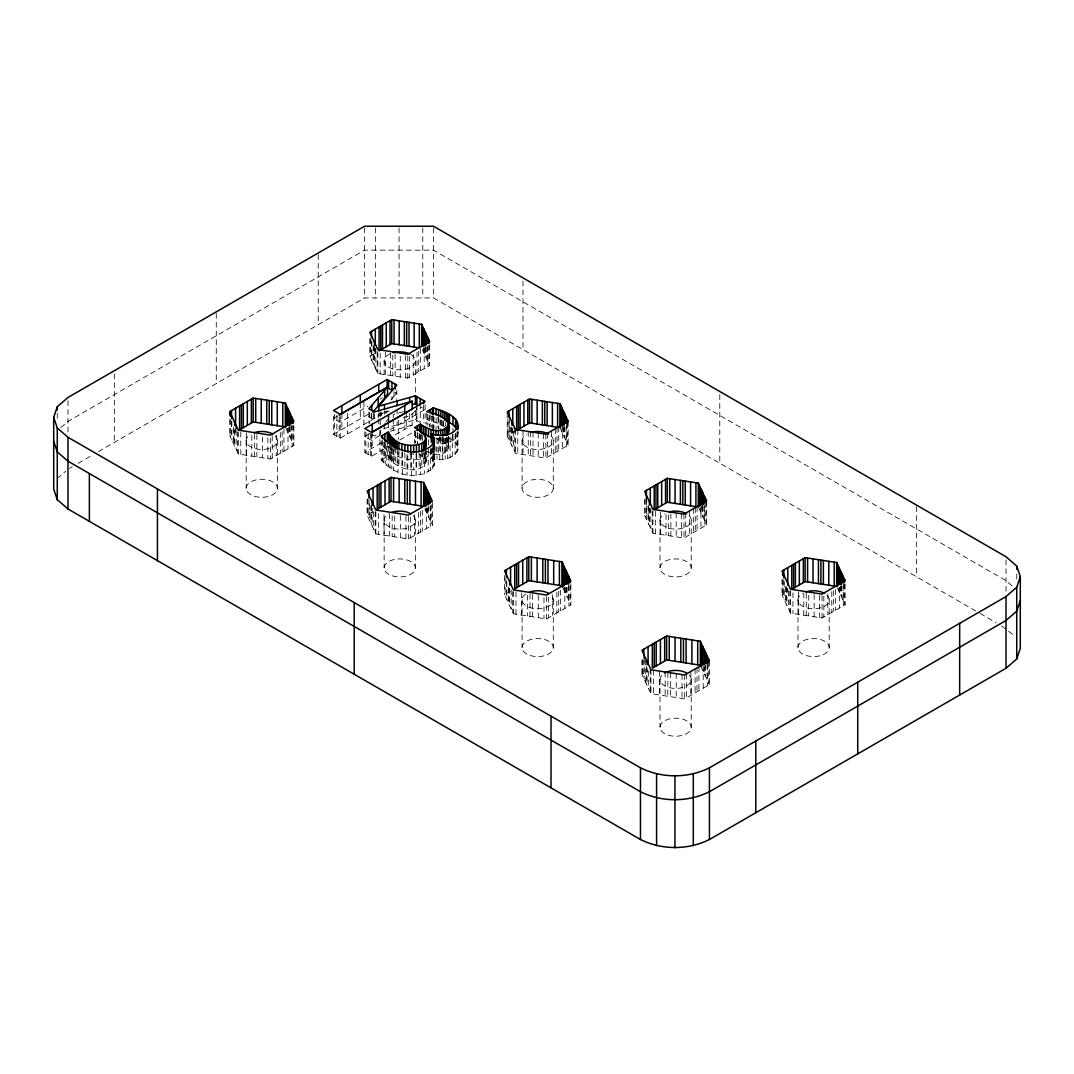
<?xml version="1.0" encoding="UTF-8"?>
<svg xmlns="http://www.w3.org/2000/svg" width="1074" height="1074" viewBox="0 0 1074 1074"><rect width="100%" height="100%" fill="white"/><g stroke="black" fill="none" stroke-linecap="round" stroke-linejoin="round"><path stroke-width="0.75" stroke-dasharray="5 3.75" d="M458.074 431.882C457.672 441.589 444.972 444.475 436.997 443.132M431.198 448.059L431.198 457.618C445.697 465.848 472.305 448.341 448.1 437.548M381.216 440.89L381.216 460.008L386.774 465.498L393.634 470.251L402.522 474.158L411.611 475.755L424.378 473.768L432.392 468.694L434.299 465.149L433.909 445.509C435.574 458.276 416.443 461.135 407.046 459.31C397.044 457.363 387.835 451.792 381.216 444.072L382.344 443.428M381.216 460.008L388.426 455.846C395.326 472.412 432.406 477.823 425.948 451.684M426.002 451.228L435.977 454.45L440.689 454.154L444.878 452.543L448.516 448.757L448.61 436.232M378.786 417.343L378.786 414.161L380.666 411.96M390.882 399.998L396.789 393.071L395.286 392.198L395.286 398.575M385.593 413.141L387.539 410.872L340.203 438.192L333.531 434.339L333.531 413.624M385.727 421.961L387.795 419.545M60.842 427.586L67.984 421.37L364.569 250.148L433.534 250.148L1006.016 580.658L1015.534 588.941M57.271 478.48L65.608 471.244M69.434 468.331L72.32 466.666M78.12 463.324L92.606 454.96M98.392 451.617L364.569 297.941L433.534 297.941L978.602 612.636M293.887 426.338L293.887 445.455L270.393 459.014L238.307 454.047L229.702 435.52L235.582 432.137L235.582 428.942M429.667 344.767L429.667 365.469L407.758 378.115L377.847 373.497L369.818 356.219L377.806 351.601M337.719 415.987L333.531 418.417L340.203 422.27L367.939 406.254M380.142 399.206L382.599 397.783M333.531 434.339L370.235 413.154M369.751 433.627L364.824 436.474L371.537 440.353L379.914 435.52M389.822 429.801L425.116 409.422L420.256 406.616L420.256 422.552L415.383 419.746L380.223 429.694M364.824 431.694L364.824 452.409L383.069 441.884M395.272 434.836L412.161 425.089L412.161 409.154M364.824 452.409L371.537 456.289L388.412 446.542M399.743 440.004L416.739 430.191M432.379 502.874L432.379 525.186L408.482 538.973L375.846 533.926L367.107 515.077L373.081 511.627L373.081 508.445M568.159 421.303L568.159 445.2L545.847 458.074L515.386 453.362L507.223 435.776L515.359 431.077M570.871 584.189L570.871 604.904L546.585 618.933L513.399 613.804L504.512 594.647L510.58 591.13M706.638 501.034L706.638 524.931L683.95 538.034L652.938 533.241L644.628 515.332L650.307 512.056L650.307 508.875M709.364 660.738L709.364 684.635L684.675 698.892L650.951 693.67L641.903 674.203L648.078 670.632M845.131 583.947L845.131 604.649L822.04 617.993L790.491 613.106L782.033 594.889L787.806 591.559L787.806 588.377M435.977 438.528L442.85 437.574L442.85 453.51M403.368 411.664L393.272 414.551L393.272 417.732M390.386 431.305L412.161 425.089M378.786 414.161L389.231 411.208M407.838 469.647L407.838 453.725L413.678 454.007L413.678 469.942M436.071 438.447L445.522 443.226L448.61 447.388M445.522 427.291L438.085 423.304L426.781 419.639L432.419 416.376L432.419 430.728M980.052 613.469L995.92 622.625M1001.693 625.954L1014.353 635.701M419.182 454.168L424.243 457.886L425.948 461.243M371.631 434.285L374.383 435.883L380.277 434.191L380.277 426.23M431.198 457.618L433.909 461.431M837.344 587.867L845.131 604.649M698.986 508.418L706.638 524.931M701.027 666.686L709.364 684.635M559.984 427.613L568.159 445.2M563.179 588.337L570.871 604.904M422.27 349.547L429.667 365.469M424.821 508.888L432.379 525.186M285.966 428.365L293.887 445.455M1016.729 574.04L1016.729 580.416M1006.016 559.943L1006.016 593.841M916.565 506.713L916.565 576.819M844.473 584.108L844.473 603.226M843.332 583.397L843.332 605.696M843.023 585.76L843.023 600.097M841.573 585.813L841.573 596.969M840.902 585.988L840.902 595.546M840.244 586.162L840.244 594.123M839.358 587.277L839.358 607.991M838.794 587.8L838.794 590.995M835.384 589.572L835.384 610.274M833.585 590.606L833.585 611.321M831.786 591.653L831.786 612.368M829.195 599.775L829.195 647.568A15.613 9.008 0 0 1 805.782 655.382A15.613 9.008 0 0 1 805.782 639.768A15.613 9.008 0 0 1 829.195 647.568M827.812 593.949L827.812 614.65M823.839 596.231L823.839 616.946M822.04 595.681L822.04 617.993M819.569 595.305L819.569 617.604M814.146 594.459L814.146 616.771M808.722 595.224L808.722 615.926M806.265 593.237L806.265 615.55M803.795 592.861L803.795 615.174M798.371 592.029L798.371 614.328M797.982 599.775L797.982 647.568M792.948 592.781L792.948 613.496M790.491 590.807L790.491 613.106M789.82 590.968L789.82 611.683M788.37 591.022L788.37 608.555M786.92 587.894L786.92 605.427M786.262 586.471L786.262 604.004M785.604 586.646L785.604 602.581M784.141 581.92L784.141 599.453M783.832 579.517L783.832 593.855M782.691 580.39L782.691 596.312M782.033 578.967L782.033 594.889M719.781 394.695L719.781 463.203M708.652 662.403L708.652 683.118M707.43 665.034L707.43 685.749M707.108 663.839L707.108 679.761M705.994 502.82L705.994 523.535M705.551 665.262L705.551 676.419M704.866 502.055L704.866 525.951M704.839 665.343L704.839 674.902M704.571 506.109L704.571 520.447M704.141 667.008L704.141 673.371M703.188 665.893L703.188 688.192M703.134 506.216L703.134 517.373M702.49 506.418L702.49 515.976M701.846 506.606L701.846 514.58M700.973 504.31L700.973 528.207M700.409 508.311L700.409 511.506M698.946 666.753L698.946 690.649M697.066 506.552L697.066 530.462M697.013 667.867L697.013 691.763M695.294 507.586L695.294 531.482M695.093 668.981L695.093 692.878M693.522 508.606L693.522 532.503M691.24 520.125L691.24 567.931A15.613 9.008 0 0 1 667.827 575.731A15.613 9.008 0 0 1 667.827 560.131A15.613 9.008 0 0 1 691.24 567.931M691.24 679.412L691.24 727.219A15.613 9.008 0 0 1 667.827 735.019A15.613 9.008 0 0 1 667.827 719.405A15.613 9.008 0 0 1 691.24 727.219M690.851 671.425L690.851 695.321M689.615 510.862L689.615 534.758M686.608 673.881L686.608 697.778M685.722 513.103L685.722 537.013M684.675 674.996L684.675 698.892M683.95 514.137L683.95 538.034M682.044 674.579L682.044 698.476M681.52 513.761L681.52 537.658M676.19 512.929L676.19 536.839M676.244 673.68L676.244 697.59M670.861 513.708L670.861 536.007M670.444 672.794L670.444 696.69M668.444 514.916L668.444 535.631M667.813 672.378L667.813 696.274M666.014 514.553L666.014 535.255M665.168 671.975L665.168 695.871M660.685 512.123L660.685 534.436M660.027 520.125L660.027 567.931M660.027 679.412L660.027 727.219M659.382 671.075L659.382 694.972M655.355 511.305L655.355 533.617M653.583 670.176L653.583 694.072M652.938 510.929L652.938 533.241M652.294 511.13L652.294 531.831M650.857 508.042L650.857 528.757M650.951 669.773L650.951 693.67M650.24 668.256L650.24 692.153M649.434 508.163L649.434 525.683M648.79 506.753L648.79 524.287M648.683 671.277L648.683 688.796M648.132 505.357L648.132 522.89M647.139 667.934L647.139 685.454M646.709 497.504L646.709 519.816M646.4 499.974L646.4 514.312M646.427 666.404L646.427 683.937M645.716 660.107L645.716 682.42M645.273 499.209L645.273 516.728M644.628 499.397L644.628 515.332M644.172 658.349L644.172 679.063M643.836 660.335L643.836 673.089M642.614 659.785L642.614 675.721M641.903 659.866L641.903 674.203M570.173 585.88L570.173 603.413M568.978 585.29L568.978 606.005M568.643 585.773L568.643 600.111M567.515 423.116L567.515 443.831M567.126 587.263L567.126 596.822M566.414 423.908L566.414 446.207M566.428 587.357L566.428 595.332M566.119 426.459L566.119 440.81M565.73 587.465L565.73 593.828M564.709 426.633L564.709 437.776M564.803 587.706L564.803 608.408M564.065 426.848L564.065 436.406M564.199 587.357L564.199 590.539M563.434 427.063L563.434 435.037M562.575 424.525L562.575 448.422M562.024 428.821L562.024 432.017M560.628 590.109L560.628 610.824M558.749 426.727L558.749 450.637M558.722 591.21L558.722 611.925M557.003 427.734L557.003 451.644M556.829 592.298L556.829 613.012M555.258 428.741L555.258 452.651M553.298 440.488L553.298 488.281M553.298 599.775L553.298 647.568A15.613 9.008 0 0 1 529.885 655.382A15.613 9.008 0 0 1 529.885 639.768A15.613 9.008 0 0 1 553.298 647.568M552.654 594.714L552.654 615.429M551.432 430.956L551.432 454.852M548.478 597.117L548.478 617.832M547.592 433.171L547.592 457.068M546.585 596.62L546.585 618.933M545.847 434.178L545.847 458.074M543.994 597.815L543.994 618.53M543.471 433.815L543.471 457.712M538.289 595.345L538.289 617.644M538.235 432.997L538.235 456.893M532.999 432.191L532.999 456.088M532.583 594.459L532.583 616.771M530.623 431.815L530.623 455.725M529.992 594.056L529.992 616.369M528.247 431.453L528.247 455.349M527.401 595.251L527.401 615.966M522.984 281.079L522.984 349.587M523.011 430.647L523.011 454.544M522.085 440.488L522.085 488.281M522.085 599.775L522.085 647.568M521.696 592.781L521.696 615.08M517.775 429.828L517.775 453.738M515.99 591.895L515.99 614.194M515.386 429.466L515.386 453.362M514.755 428.096L514.755 451.993M513.345 431.439L513.345 448.972M513.399 591.492L513.399 613.804M512.795 427.774L512.795 432.553M512.701 591.586L512.701 612.301M511.949 428.419L511.949 445.938M511.305 427.049L511.305 444.569M511.17 589.894L511.17 609.012M510.674 427.264L510.674 443.2M509.653 588.19L509.653 605.723M509.264 417.867L509.264 440.179M508.969 422.028L508.969 434.769M508.955 588.284L508.955 604.219M508.257 586.793L508.257 602.729M507.868 419.625L507.868 437.145M507.223 413.463L507.223 435.776M506.727 581.907L506.727 599.426M506.404 580.792L506.404 593.546M505.196 578.618L505.196 596.137M504.512 575.516L504.512 594.647M457.994 431.104L457.994 450.221M457.256 432.607L457.256 445.348M457.014 431.761L457.014 452.476M455.564 433.386L455.564 442.944M455.134 433.869L455.134 454.571M452.973 427.855L452.973 432.634M452.973 434.232L452.973 440.608M452.329 434.218L452.329 456.531M450.06 436.943L450.06 457.658M448.516 436.004L448.516 448.757M448.127 438.031L448.127 446.005M447.871 437.319L447.67 458.504M447.106 438.246L447.106 444.609M446.65 436.997L446.65 451.335M445.522 422.512L445.522 425.693M445.522 438.447L445.522 443.226M445.16 438.353L445.16 459.068M444.878 438.205L444.878 452.543M443.401 421.129L443.401 425.908M443.401 437.064L443.401 441.844M442.918 420.833L442.918 427.21M442.515 437.037L442.515 459.35M441.75 420.216L441.75 425.009M441.75 437.749L441.75 440.931M440.837 420.015L440.837 427.976M440.689 438.219L440.689 454.154M439.964 419.357L439.964 428.915M439.964 436.876L439.964 440.072M439.79 437.037L439.79 459.35M438.568 417.571L438.568 428.714M438.407 438.541L438.407 454.463M438.085 416.927L438.085 428.083M436.997 438.353L436.997 459.068M436.071 417.732L436.071 428.888M435.977 446.489L435.977 454.45M434.299 446.032L434.299 465.149M434.124 442.555L434.124 458.491M433.95 416.967L433.95 428.123M433.641 446.247L433.641 466.962M433.534 227.836L433.534 297.941M433.453 415.786L433.453 431.708M433.48 447.751L433.48 454.114M432.849 445.2L432.849 459.538M432.392 447.979L432.392 468.694M431.681 416.229L431.681 427.385M431.694 504.592L431.694 523.709M430.983 448.69L430.983 453.47M430.58 449.63L430.58 470.345M430.513 505.545L430.513 526.26M430.191 506.136L430.191 520.474M430.124 414.524L430.124 427.264M429.291 415.531L429.291 426.687M429.036 345.009L429.036 364.126M428.687 506.082L428.687 517.225M428.486 439.763L428.486 447.724M428.486 449.321L428.486 452.503M428.19 451.214L428.19 471.929M428.016 507.787L428.016 515.762M427.949 345.747L427.949 366.462M427.828 414.255L427.828 425.411M427.653 346.821L427.653 361.159M427.331 507.908L427.331 514.285M426.781 413.262L426.781 424.418M426.405 507.921L426.405 528.623M426.284 347.036L426.284 358.192M425.854 448.57L425.854 462.907M425.828 507.854L425.828 511.049M425.653 347.278L425.653 356.837M425.411 453.174L425.411 459.538M425.116 404.643L425.116 423.76M425.116 448.556L425.116 464.492M425.022 347.52L425.022 355.494M424.378 453.053L424.378 473.768M424.19 347.922L424.19 368.637M424.243 453.107L424.243 457.886M423.747 450.033L423.747 465.968M423.653 347.734L423.653 352.514M423.599 405.354L423.599 422.887M422.767 227.836L422.767 297.941M422.458 435.547L422.458 440.327L414.524 435.534L417.491 433.815L417.491 443.374M422.458 453.067L422.458 456.249M422.297 510.284L422.297 530.999M421.733 451.429L421.733 467.365M421.33 434.191L421.33 442.166M420.417 348.5L420.417 370.812M420.471 435.292L420.471 441.656M420.35 454.302L420.35 475.017M420.431 511.358L420.431 532.073M420.041 433.95L420.041 441.911M419.545 434.232L419.545 442.193M419.182 433.453L419.182 441.414M419.142 452.691L419.142 468.626M418.712 351.091L418.712 371.792M418.565 512.446L418.565 533.16M417.276 432.352L417.276 443.508M416.994 352.071L416.994 372.785M416.913 404.683L416.913 420.619M416.739 407.878L416.739 422.216M416.457 453.55L416.457 469.486M416.094 453.376L416.094 475.675M415.45 431.815L415.45 442.971M415.356 360.851L415.356 395.46M415.383 410.174L415.383 419.746M415.383 432.849L415.383 442.407M415.356 520.125L415.356 567.931A15.613 9.008 0 0 1 391.943 575.731A15.613 9.008 0 0 1 391.943 560.131A15.613 9.008 0 0 1 415.356 567.931M414.524 430.755L414.524 443.508M414.457 514.808L414.457 535.523M413.235 354.245L413.235 374.96M411.611 453.456L411.611 475.755M410.778 454.06L410.778 469.996M410.362 517.185L410.362 537.899M409.664 413.396L409.664 421.357M409.476 356.42L409.476 377.135M408.482 516.675L408.482 538.973M407.758 355.816L407.758 378.115M407.046 454.53L407.046 475.245M406.254 412.429L406.254 426.767M405.945 516.272L405.945 538.584M405.422 355.454L405.422 377.753M404.764 416.605L404.764 429.358M404.871 452.986L404.871 468.922M402.522 451.859L402.522 474.158M401.904 451.859L401.904 467.794M400.28 356.246L400.28 376.961M400.334 515.413L400.334 537.712M399.058 227.836L399.058 297.941M398.937 450.328L398.937 466.264M398.32 420.109L398.32 439.226M398.051 451.778L398.051 472.493M397.085 408.979L397.085 415.356M397.085 421.733L397.085 424.915M397.232 449.281L397.232 465.217M396.789 389.889L396.789 399.447M395.648 448.167L395.648 464.102M395.138 353.856L395.138 376.168M394.722 516.138L394.722 536.839M393.983 391.58L393.983 399.555M394.171 446.972L394.171 462.907M393.634 449.536L393.634 470.251M393.272 419.33L393.272 430.486M392.802 355.091L392.802 375.806M392.802 447.308L392.802 461.645M392.171 515.735L392.171 536.45M391.956 396.642L391.956 399.837M391.809 448.435L391.809 469.15M391.554 445.978L391.554 460.316M390.466 353.131L390.466 375.444M390.399 444.555L390.399 458.907M390.063 447.281L390.063 467.982M389.62 513.748L389.62 536.06M389.352 443.065L389.352 457.417M388.493 422.82L388.493 429.184M388.426 446.287L388.385 466.774M387.298 442.152L387.298 456.49M386.774 446.381L386.774 465.498M385.324 352.339L385.324 374.651M385.244 443.455L385.244 464.169M384.814 441.991L384.814 457.927M384.613 411.1L384.613 414.282M384.505 423.693L384.505 428.472M384.143 360.851L384.143 377.323M384.143 520.125L384.143 567.931M384.009 514.473L384.009 535.188M383.807 442.099L383.807 462.813M382.344 440.233L382.465 461.431M381.606 412.456L381.606 415.651M380.183 353.145L380.183 373.846M380.277 411.892L380.277 424.633M379.914 430.741L379.914 451.456M378.786 418.941L378.786 425.317M378.397 513.614L378.397 534.315M378.209 413.826L378.209 417.007M377.847 352.782L377.847 373.497M377.216 351.426L377.216 372.141M375.833 348.459L375.833 369.174M375.846 511.613L375.846 533.926M375.35 227.836L375.35 297.941M375.296 348.271L375.296 353.051M375.162 511.748L375.162 532.449M374.464 347.09L374.464 366.207M374.383 413.571L374.383 419.947L368.879 416.766L371.792 413.356L371.792 421.33M373.833 345.734L373.833 364.851M373.658 511.694L373.658 529.213M373.524 413.074L373.524 419.451M373.202 345.976L373.202 363.509M372.222 432.204L372.222 448.14M372.154 508.445L372.154 525.978M371.832 341.411L371.832 360.542M371.631 413.584L371.631 421.545M371.537 340.888L371.537 355.226M371.537 433.977L371.537 456.289M371.483 505.384L371.483 524.501M370.798 505.505L370.798 523.038M370.449 338.444L370.449 357.561M370.49 433.372L370.49 455.685M369.818 338.686L369.818 356.219M369.738 412.483L369.738 423.639M369.295 503.854L369.295 519.789M368.973 499.665L368.973 514.003M368.879 411.986L368.879 423.143M368.181 433.641L368.181 454.356M367.791 499.034L367.791 516.554M367.107 499.155L367.107 515.077M365.872 432.298L365.872 453.013M364.569 227.836L364.569 297.941M363.871 402.226L363.871 424.539M360.314 402.938L360.314 418.873M347.6 413.222L347.6 433.923M341.894 413.571L341.894 429.506M340.203 415.893L340.203 438.192M339.156 416.887L339.156 437.601M336.86 415.557L336.86 436.272M334.564 414.228L334.564 434.943M318.226 254.592L318.226 324.697M293.215 424.888L293.215 444.005M292.061 425.801L292.061 446.516M291.739 424.888L291.739 440.823M290.262 426.485L290.262 437.642M289.591 426.633L289.591 436.192M288.919 426.781L288.919 434.742M288.02 428.137L288.02 448.838M287.443 428.365L287.443 431.56M283.979 428.875L283.979 451.174M282.14 431.52L282.14 452.235M280.314 432.58L280.314 453.295M277.401 440.488L277.401 488.281A15.613 9.008 0 0 1 253.988 496.094A15.613 9.008 0 0 1 253.988 480.481A15.613 9.008 0 0 1 277.401 488.281M276.273 434.916L276.273 455.631M272.232 435.655L272.232 457.954M270.393 438.299L270.393 459.014M267.882 437.923L267.882 458.625M262.378 437.064L262.378 457.779M256.861 434.621L256.861 456.92M254.35 434.232L254.35 456.531M251.84 435.44L251.84 456.141M246.322 432.983L246.322 455.295M246.188 440.488L246.188 488.281M240.804 432.137L240.804 454.436M238.307 431.748L238.307 454.047M237.636 431.896L237.636 452.61M236.146 430.298L236.146 449.415M234.669 430.298L234.669 446.234M233.998 428.862L233.998 444.784M233.327 427.412L233.327 443.347M231.85 421.035L231.85 440.152M231.541 421.72L231.541 434.46M230.373 419.451L230.373 436.97M229.702 419.585L229.702 435.52M216.277 313.447L216.277 383.552M114.327 373.913L114.327 442.421M67.984 400.656L67.984 432.916M57.271 413.168L57.271 419.531M413.262 515.627A15.613 9.008 0 0 1 408.697 527.509A15.613 9.008 0 0 1 387.781 525.924A15.613 9.008 0 0 1 388.707 513.761M552.761 597.439A15.613 9.008 0 0 1 533.644 608.475A15.613 9.008 0 0 1 526.649 593.398M689.146 674.915A15.613 9.008 0 0 1 675.64 688.421A15.613 9.008 0 0 1 662.121 674.915M275.306 435.977A15.613 9.008 0 0 1 270.742 447.871A15.613 9.008 0 0 1 249.839 446.274A15.613 9.008 0 0 1 250.766 434.111M827.101 595.264A15.613 9.008 0 0 1 822.536 607.159A15.613 9.008 0 0 1 801.634 605.561A15.613 9.008 0 0 1 802.546 593.398M689.146 515.627A15.613 9.008 0 0 1 684.594 527.509A15.613 9.008 0 0 1 663.678 525.924A15.613 9.008 0 0 1 664.605 513.761M551.204 435.977A15.613 9.008 0 0 1 546.639 447.871A15.613 9.008 0 0 1 525.736 446.274A15.613 9.008 0 0 1 526.649 434.111M410.778 354.474A15.613 9.008 0 0 1 410.12 367.577A15.613 9.008 0 0 1 387.499 366.435A15.613 9.008 0 0 1 390.788 353.467M414.819 410.98A15.613 9.008 0 0 1 401.099 417.625M386.224 413.154A15.613 9.008 0 0 1 384.667 410.98M526.649 494.658A15.613 9.008 0 0 0 552.761 490.617A15.613 9.008 0 0 0 533.644 479.581A15.613 9.008 0 0 0 526.649 494.658"/><path stroke-width="1.5" d="M457.994 429.506C460.263 415.638 443.455 411.557 433.453 407.811L426.781 411.664C437.856 413.571 456.396 421.357 446.65 435.4L446.65 427.439L448.61 423.492M432.849 435.641L432.849 443.602L431.198 441.696L431.198 433.721C441.723 444.945 420.914 453.604 411.611 451.859C399.864 451.134 388.828 444.945 381.216 436.111L388.426 431.949C393.983 453.98 448.059 446.032 414.524 427.573L420.471 424.136C427.774 429.278 438.662 433.802 446.65 427.439M421.733 443.468L421.733 451.429L425.854 446.972L425.948 437.333M53.7 417.383L57.271 406.791L67.984 397.474L364.569 226.238L433.534 226.238L1006.016 556.762L1016.729 566.079L1020.3 576.671L1020.3 648.374L1016.729 658.966L1006.016 668.283L709.431 839.506C687.991 850.178 661.906 850.178 640.466 839.506L67.984 508.995L57.271 499.678L53.7 489.086L53.7 417.383L57.271 427.976L57.271 499.678M1016.729 658.966L1016.729 587.263L1020.3 576.671M1020.3 600.567L1016.729 611.173L1006.016 620.477L709.431 791.713C687.991 802.372 661.906 802.372 640.466 791.713L67.984 461.189L57.271 451.886L53.7 441.28M457.994 426.324C453.55 436.098 440.219 437.051 431.198 433.721M372.866 412.107L387.539 394.937L387.539 386.976L368.879 408.805L374.383 411.973L412.161 401.193L412.161 409.154L372.222 432.204L372.222 424.243M378.786 410.98L378.786 406.2L396.789 385.11L387.11 379.511L333.531 410.443L340.203 414.296L387.539 386.976M57.271 427.976L67.984 437.293L640.466 767.816C661.906 778.475 687.991 778.475 709.431 767.816L1006.016 596.58L1016.729 587.263M229.702 411.624L253.196 398.065L285.295 403.019L293.887 421.558L270.393 435.118L238.307 430.15L229.702 411.624L229.702 414.806M391.728 319.676L369.818 332.322L377.847 349.587L407.758 354.219L429.667 341.572L421.652 324.308L391.728 319.676L391.728 343.573L379.068 350.889L379.068 326.979M285.295 403.019L285.295 426.928L253.196 421.961L239.609 429.801L239.609 405.905M339.102 415.182L387.11 387.472L391.956 390.278L391.956 382.304M385.069 396.36L387.539 394.937M412.161 401.193L364.824 428.513L371.537 432.392L425.116 401.461L415.383 395.836L378.786 406.2M384.814 441.991L388.426 439.91L388.426 431.949M391.003 477.393L367.107 491.18L375.846 510.029L408.482 515.077L432.379 501.276L423.639 482.441L391.003 477.393L391.003 501.289L377.189 509.264L377.189 485.367M529.522 399.004L507.223 411.879L515.386 429.466L545.847 434.178L568.159 421.303L559.984 403.717L529.522 399.004L529.522 422.901L516.634 430.338L516.634 406.442M528.797 556.721L504.512 570.737L513.399 589.894L546.585 595.036L570.871 581.007L561.984 561.85L528.797 556.721L528.797 580.618L514.755 588.727L514.755 564.83M667.33 478.333L644.628 491.436L652.938 509.331L683.95 514.137L706.638 501.034L698.328 483.125L667.33 478.333L667.33 502.229L654.2 509.801L654.2 485.904M666.605 636.05L641.903 650.294L650.951 669.773L684.675 674.996L709.364 660.738L700.329 641.259L666.605 636.05L666.605 659.946L652.321 668.189L652.321 644.293M805.124 557.661L782.033 570.992L790.491 589.21L822.04 594.097L845.131 580.752L836.686 562.534L805.124 557.661L805.124 581.558L791.78 589.264L791.78 565.367M412.523 404.616L415.383 403.811L416.913 404.683L416.913 396.722M391.728 343.573L419.303 347.842L419.303 323.945M529.522 422.901L557.607 427.251L557.607 403.341M667.33 502.229L695.912 506.646L695.912 482.75M391.003 501.289L423.639 506.337L423.639 482.441M805.124 581.558L836.686 586.444L836.686 562.534M528.797 580.618L561.984 585.746L562.682 587.25L562.682 563.34M666.605 659.946L700.329 665.168L701.027 666.686L701.027 642.789M421.33 424.633L421.33 432.594L430.983 437.534L430.983 429.573M457.256 421.451L457.256 429.412L452.973 424.673L446.542 420.847L446.542 412.872M388.426 439.91L395.648 448.167L395.648 440.192M1016.729 566.079L1016.729 569.26M1006.016 596.58L1006.016 668.283M959.673 623.336L959.673 695.039M857.723 682.191L857.723 753.894M844.473 579.329L844.473 582.524M843.023 576.201L843.023 582.578M841.573 573.073L841.573 584.229M840.902 571.65L840.902 584.39M840.244 570.227L840.244 584.565M838.794 567.099L838.794 584.618M837.344 563.957L837.344 586.27M834.216 562.158L834.216 586.055M828.792 561.326L828.792 585.223M823.369 560.48L823.369 584.377M820.898 560.104L820.898 584.001M818.442 559.715L818.442 583.612M813.018 558.883L813.018 582.779M807.594 558.037L807.594 581.933M803.325 558.695L803.325 582.605M799.351 560.99L799.351 584.887M795.391 563.286L795.391 587.183M793.579 564.32L793.579 588.23M787.806 567.663L787.806 585.182M783.832 569.958L783.832 577.919M782.691 572.415L782.691 575.597M755.774 741.06L755.774 812.75M709.431 767.816L709.431 839.506M708.652 659.208L708.652 662.403M707.108 655.865L707.108 663.839M705.994 499.625L705.994 502.82M705.551 652.522L705.551 663.678M704.839 651.005L704.839 663.745M704.571 496.55L704.571 502.927M704.141 649.475L704.141 663.813M703.134 493.476L703.134 504.632M702.584 646.132L702.584 665.249M702.49 492.08L702.49 504.82M701.846 490.684L701.846 505.022M700.409 487.596L700.409 505.129M700.329 641.259L700.329 665.168M698.986 484.522L698.986 506.834M698.328 483.125L698.328 507.022M697.697 640.856L697.697 664.752M693.294 773.992L693.294 845.694M691.898 639.956L691.898 663.853M690.582 481.931L690.582 505.827M686.098 639.057L686.098 662.967M685.252 481.098L685.252 505.008M683.467 638.654L683.467 662.551M682.836 480.722L682.836 504.632M680.822 638.251L680.822 662.148M680.406 480.36L680.406 504.256M675.076 479.528L675.076 503.424M675.036 637.352L675.036 661.248M674.942 776.059L674.942 847.762M669.746 478.709L669.746 502.605M669.236 636.452L669.236 660.349M665.558 479.353L665.558 503.25M664.672 637.164L664.672 661.06M661.651 481.608L661.651 505.505M660.429 639.607L660.429 663.504M657.758 483.864L657.758 507.76M656.59 773.992L656.59 845.694M656.187 642.064L656.187 665.961M655.972 484.884L655.972 508.781M654.254 643.178L654.254 667.075M650.307 488.16L650.307 504.095M649.434 501.786L649.434 504.968M648.078 646.736L648.078 664.256M647.139 661.557L647.139 664.739M646.4 490.415L646.4 498.376M644.172 655.167L644.172 658.349M643.836 649.193L643.836 653.972M640.466 767.816L640.466 839.506M570.173 579.517L570.173 582.699M568.643 576.214L568.643 584.189M567.515 419.934L567.515 423.116M567.126 572.925L567.126 584.081M566.428 571.435L566.428 584.175M566.119 416.9L566.119 423.277M565.73 569.932L565.73 584.269M564.709 413.879L564.709 423.438M564.065 412.51L564.065 425.25M564.199 566.642L564.199 585.76M563.434 411.127L563.434 425.479M562.024 408.107L562.024 425.64M561.984 561.85L561.984 585.746M560.628 405.086L560.628 427.398M559.984 403.717L559.984 427.613M559.393 561.447L559.393 585.343M553.687 560.561L553.687 584.471M552.372 402.535L552.372 426.432M551.016 716.17L551.016 787.873M547.982 559.688L547.982 583.585M547.136 401.73L547.136 425.626M545.391 559.286L545.391 583.182M544.76 401.354L544.76 425.264M542.8 558.883L542.8 582.779M542.383 400.991L542.383 424.888M537.148 400.186L537.148 424.082M537.094 557.997L537.094 581.893M531.912 399.367L531.912 423.263M531.388 557.124L531.388 581.021M527.79 400.011L527.79 423.908M526.904 557.809L526.904 581.705M523.951 402.226L523.951 426.123M522.729 560.225L522.729 584.122M520.125 404.428L520.125 428.338M518.38 405.435L518.38 429.332M518.554 562.628L518.554 586.538M516.648 563.729L516.648 587.626M512.795 408.657L512.795 424.592M511.949 422.042L511.949 425.237M510.58 567.233L510.58 584.766M509.653 581.813L509.653 585.008M508.969 410.872L508.969 417.249M506.404 569.65L506.404 577.611M455.564 419.048L455.564 427.022M452.973 416.712L452.973 424.673M449.496 414.416L449.496 422.391M448.516 424.848L448.516 432.822M448.1 413.651L448.1 421.626M447.871 426.163L447.871 434.138M444.811 412.08L444.811 420.055M444.878 428.647L444.878 435.024M442.918 411.275L442.918 417.652M442.85 429.613L442.85 435.99M440.837 410.456L440.837 416.819M440.689 430.258L440.689 435.037M438.568 409.597L438.568 415.974M438.407 430.567L438.407 435.346M436.111 408.724L436.111 415.088M435.977 430.553L435.977 435.332M434.393 439.414L434.299 444.448M433.909 437.534L433.909 443.911M433.453 407.811L433.453 414.188M433.48 430.218L433.48 434.997M432.419 408.415L432.419 414.792M430.191 496.564L430.191 502.941M430.124 409.744L430.124 412.926M429.036 340.23L429.036 343.412M428.687 493.328L428.687 504.485M428.486 428.607L428.486 436.568M428.016 491.865L428.016 504.605M427.653 337.263L427.653 343.626M427.331 490.388L427.331 504.726M426.284 334.283L426.284 343.841M426.002 427.331L426.002 435.292M425.854 439.011L425.854 446.972M425.828 487.153L425.828 506.27M425.653 332.94L425.653 345.68M425.129 426.821L425.129 434.795M425.116 440.582L425.116 448.556M425.022 331.584L425.022 345.922M424.324 483.904L424.324 506.216M423.747 442.072L423.747 450.033M423.653 328.617L423.653 346.15M423.599 400.575L423.599 403.77M423.237 425.734L423.237 433.695M422.27 325.65L422.27 346.365M421.652 324.308L421.652 346.607M421.089 482.038L421.089 505.948M420.471 424.136L420.471 432.097M420.256 398.642L420.256 405.019M419.545 424.673L419.545 431.05M419.142 444.73L419.142 451.093M417.491 425.854L417.491 430.634M416.457 445.589L416.457 451.953M415.477 481.179L415.477 505.075M415.383 395.836L415.383 403.811M414.161 323.14L414.161 347.05M413.678 446.046L413.678 452.409M410.778 446.099L410.778 452.463M409.865 480.306L409.865 504.203M409.664 397.461L409.664 402.24M409.019 322.348L409.019 346.244M407.838 445.75L407.838 452.127M407.314 479.917L407.314 503.813M406.684 321.985L406.684 345.882M404.764 405.462L404.764 413.423M404.871 445.012L404.871 451.389M404.764 479.514L404.764 503.424M404.348 321.623L404.348 345.519M401.904 443.884L401.904 450.261M399.206 320.831L399.206 344.727M399.152 478.655L399.152 502.551M398.937 442.367L398.937 448.744M397.085 401.018L397.085 405.797M397.232 441.32L397.232 449.281M395.286 384.237L395.286 389.016M394.064 320.039L394.064 343.935M394.171 439.011L394.171 446.972M393.554 477.782L393.554 501.679M392.802 437.749L392.802 445.71M391.554 436.42L391.554 444.381M390.399 434.997L390.399 442.971M390.01 320.656L390.01 344.566M389.352 433.507L389.352 441.481M389.137 478.467L389.137 502.363M388.613 380.384L388.613 388.345M388.493 414.846L388.493 422.82M387.298 432.594L387.298 440.555M387.11 379.511L387.11 387.472M386.251 322.831L386.251 346.727M385.029 480.843L385.029 504.74M384.814 434.03L384.814 440.394M384.613 390.386L384.613 398.347M384.505 404.576L384.505 409.355M382.492 325.006L382.492 348.902M382.344 435.453L382.344 438.648M380.773 325.999L380.773 349.896M380.921 483.206L380.921 507.103M379.055 484.28L379.055 508.19M378.733 384.344L378.733 392.305M378.209 397.89L378.209 405.851M375.296 329.154L375.296 345.09M374.464 342.311L374.464 345.492M373.081 487.73L373.081 505.263M372.154 502.082L372.154 505.263M371.792 405.395L371.792 410.174M371.537 331.329L371.537 337.706M368.973 490.106L368.973 498.067M360.314 394.977L360.314 402.938M354.219 602.554L354.219 674.257M341.894 405.61L341.894 413.571M293.215 420.109L293.215 423.29M291.739 416.927L291.739 423.29M290.262 413.732L290.262 424.888M289.591 412.295L289.591 425.036M288.919 410.845L288.919 425.183M287.443 407.65L287.443 425.183M285.966 404.468L285.966 426.781M282.784 402.643L282.784 426.539M277.267 401.783L277.267 425.68M271.749 400.924L271.749 424.834M269.238 400.548L269.238 424.445M266.741 400.159L266.741 424.055M261.224 399.3L261.224 423.196M255.706 398.454L255.706 422.351M253.196 398.065L253.196 421.961M251.356 399.125L251.356 423.022M247.329 401.448L247.329 425.344M243.288 403.784L243.288 427.68M241.449 404.844L241.449 428.741M236.146 425.519L236.146 428.714M235.582 408.227L235.582 424.163M234.669 422.337L234.669 425.519M231.541 410.563L231.541 418.524M230.373 413.074L230.373 416.256M157.435 488.938L157.435 560.641M89.37 473.54L89.37 521.346M67.984 437.293L67.984 508.995M57.271 406.791L57.271 409.973M391.943 512.325A15.613 9.008 0 0 1 410.778 513.761M529.885 591.975A15.613 9.008 0 0 1 548.72 593.398M664.605 673.049A15.613 9.008 0 0 1 686.675 673.049M253.988 432.688A15.613 9.008 0 0 1 272.836 434.111M805.782 591.975A15.613 9.008 0 0 1 824.617 593.398M669.035 511.962A15.613 9.008 0 0 1 686.675 513.761M531.093 432.325A15.613 9.008 0 0 1 548.72 434.111M393.138 352.675A15.613 9.008 0 0 1 409.771 353.95"/></g></svg>
